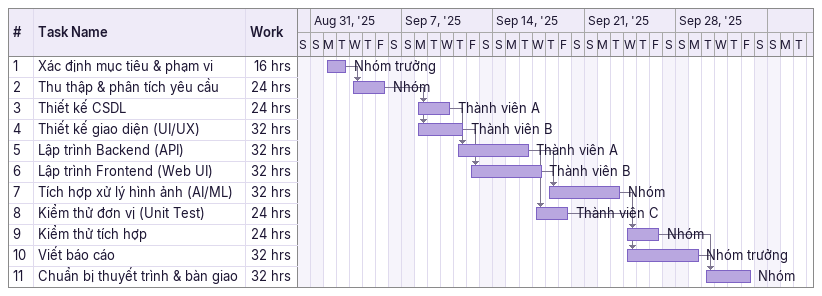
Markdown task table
| ID | Task | Start | Finish | Predecessors | Resources | Work (h) |
|---|---|---|---|---|---|---|
| 1 | Xác định mục tiêu & phạm vi | 2025-09-01 | 2025-09-02 |  | Nhóm trưởng | 16 |
| 2 | Thu thập & phân tích yêu cầu | 2025-09-03 | 2025-09-05 | 1 | Nhóm | 24 |
| 3 | Thiết kế CSDL | 2025-09-08 | 2025-09-10 | 2 | Thành viên A | 24 |
| 4 | Thiết kế giao diện (UI/UX) | 2025-09-08 | 2025-09-11 | 2 | Thành viên B | 32 |
| 5 | Lập trình Backend (API) | 2025-09-11 | 2025-09-16 | 3 | Thành viên A | 32 |
| 6 | Lập trình Frontend (Web UI) | 2025-09-12 | 2025-09-17 | 4 | Thành viên B | 32 |
| 7 | Tích hợp xử lý hình ảnh (AI/ML) | 2025-09-18 | 2025-09-23 | 5, 6 | Nhóm | 32 |
| 8 | Kiểm thử đơn vị (Unit Test) | 2025-09-17 | 2025-09-19 | 5 | Thành viên C | 24 |
| 9 | Kiểm thử tích hợp | 2025-09-24 | 2025-09-26 | 7, 8 | Nhóm | 24 |
| 10 | Viết báo cáo | 2025-09-24 | 2025-09-29 | 7, 8 | Nhóm trưởng | 32 |
| 11 | Chuẩn bị thuyết trình & bàn giao | 2025-09-30 | 2025-10-03 | 9, 10 | Nhóm | 32 |
